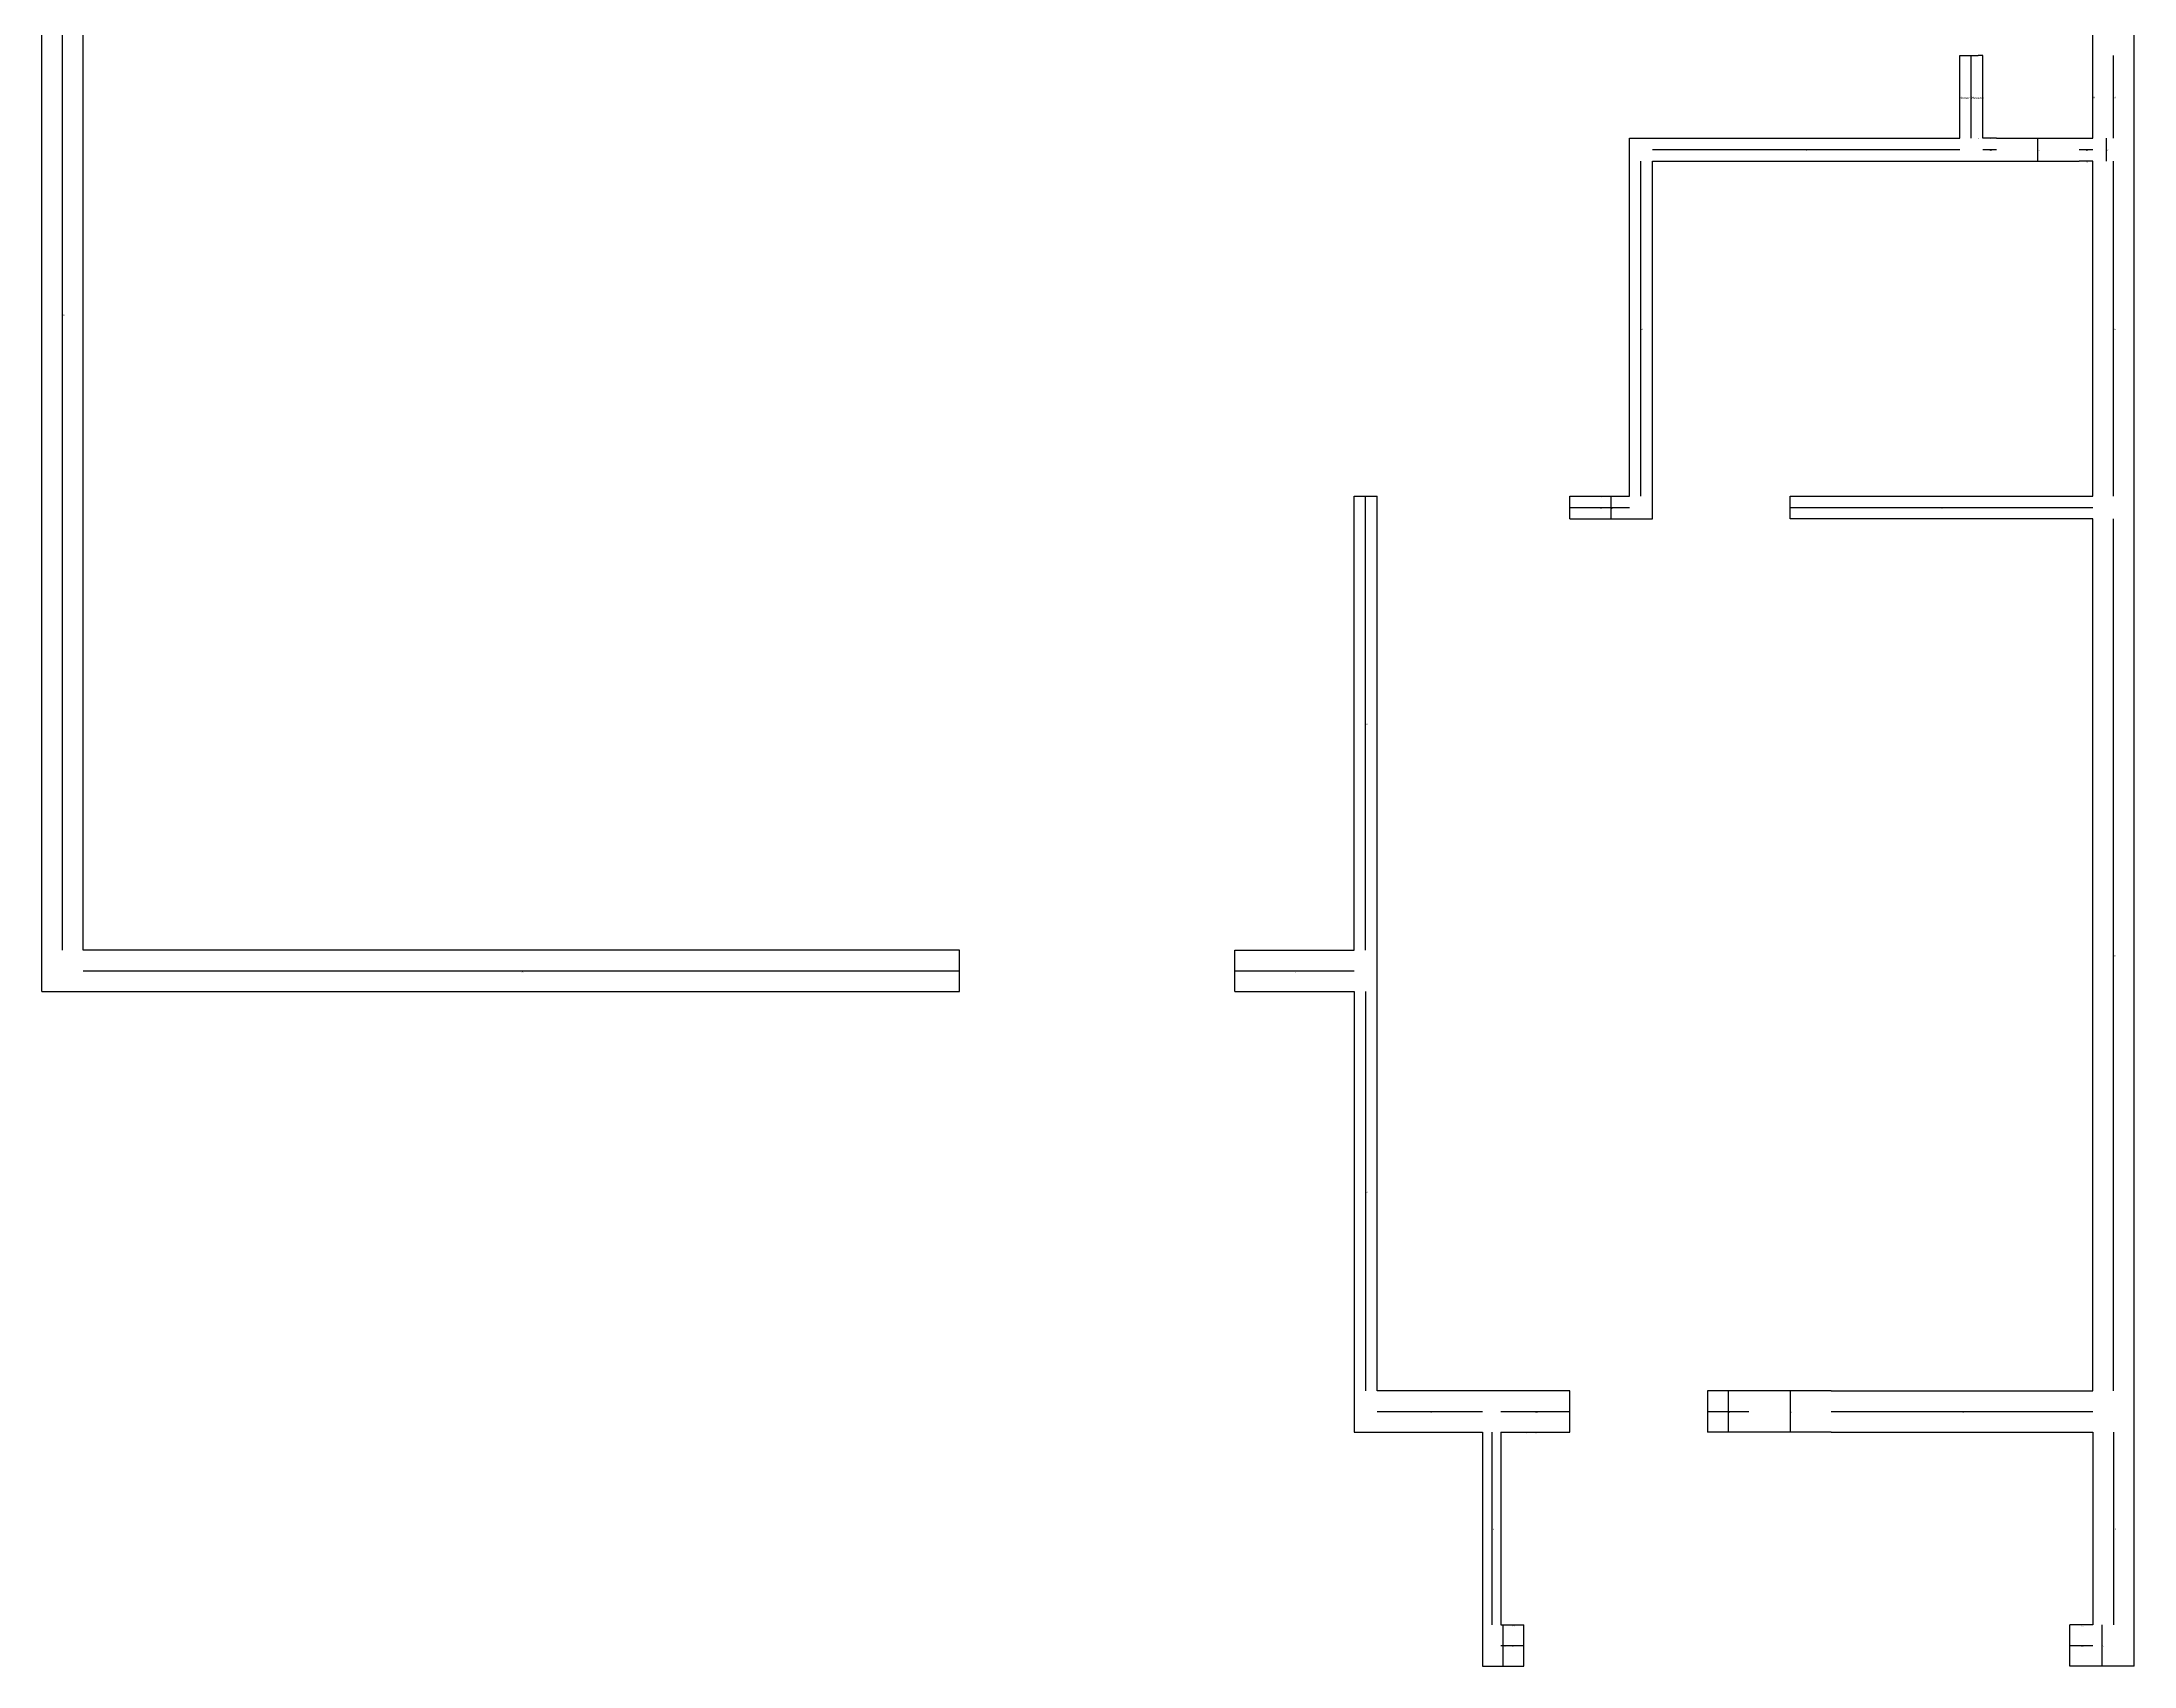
# Model space of a CAD drawing. Header units: metres. Extents: x 328 to 784, y 390 to 981.
# Drawn here: x 328 to 784, y 390 to 744 of the extents above; entities that cross this region are included whole.
import ezdxf

# ---------------------------------------------------------------- set-up
doc = ezdxf.new("R2010")
doc.units = ezdxf.units.M

msp = doc.modelspace()

# ---------------------------------------------------------------- linework, layer by layer
at = {"layer": 'centrelines'}
for p, q in [((332.5, 546), (332.5, 823)), ((748.5, 723), (748.5, 741)), ((779.5, 723), (779.5, 741)), ((746, 732), (746, 732)), ((751, 732), (751, 732)), ((775, 732), (775, 732)), ((679, 720.5), (746, 720.5)), ((750, 723), (750, 723)), ((751, 720.5), (754, 720.5)), ((752.5, 723), (752.5, 723)), ((763, 718), (763, 723)), ((772, 720.5), (775, 720.5)), ((773.5, 723), (773.5, 723)), ((778, 718), (778, 723)), ((676.5, 645), (676.5, 718)), ((773.5, 718), (773.5, 718)), ((779.5, 645), (779.5, 718)), ((616.5, 546), (616.5, 645)), ((667.5, 645), (667.5, 645)), ((670, 640), (670, 645)), ((661, 642.5), (674, 642.5)), ((709, 642.5), (775, 642.5)), ((779.5, 450), (779.5, 640)), ((337, 541.5), (528, 541.5)), ((588, 541.5), (614, 541.5)), ((616.5, 537), (616.5, 450)), ((695.5, 450), (695.5, 441)), ((709, 450), (709, 441)), ((619, 445.5), (642, 445.5)), ((646, 445.5), (661, 445.5)), ((691, 445.5), (700, 445.5)), ((718, 445.5), (775, 445.5)), ((644, 441), (644, 399)), ((651.5, 441), (651.5, 441)), ((653.5, 441), (653.5, 441)), ((779.5, 441), (779.5, 399)), ((646.5, 390), (646.5, 399)), ((648.5, 399), (648.5, 399)), ((772.5, 399), (772.5, 399)), ((777, 390), (777, 399)), ((646, 394.5), (651, 394.5)), ((770, 394.5), (775, 394.5))]:
    msp.add_line(p, q, dxfattribs=at)
at = {"layer": 'wall'}
for p, q in [((328, 537), (328, 981)), ((337, 546), (337, 823)), ((775, 741), (775, 759)), ((784, 741), (784, 759)), ((746, 723), (746, 741)), ((746, 741), (750, 741)), ((751, 741), (750, 741)), ((751, 723), (751, 741)), ((775, 723), (775, 741)), ((784, 390), (784, 741)), ((674, 645), (674, 723)), ((674, 723), (746, 723)), ((754, 723), (751, 723)), ((754, 723), (772, 723)), ((772, 723), (775, 723)), ((679, 640), (679, 718)), ((679, 718), (754, 718)), ((754, 718), (772, 718)), ((775, 718), (772, 718)), ((775, 645), (775, 718)), ((614, 546), (614, 645)), ((614, 645), (619, 645)), ((619, 450), (619, 645)), ((661, 640), (661, 645)), ((661, 645), (674, 645)), ((709, 640), (709, 645)), ((709, 645), (775, 645)), ((661, 640), (679, 640)), ((775, 640), (709, 640)), ((775, 450), (775, 640)), ((528, 546), (337, 546)), ((528, 537), (528, 546)), ((588, 537), (588, 546)), ((588, 546), (614, 546)), ((328, 537), (528, 537)), ((588, 537), (614, 537)), ((614, 537), (614, 441)), ((661, 450), (619, 450)), ((661, 441), (661, 450)), ((700, 450), (691, 450)), ((691, 450), (691, 441)), ((718, 450), (700, 450)), ((718, 450), (775, 450)), ((614, 441), (642, 441)), ((642, 441), (642, 390)), ((646, 441), (661, 441)), ((646, 441), (646, 399)), ((700, 441), (691, 441)), ((718, 441), (700, 441)), ((718, 441), (775, 441)), ((775, 441), (775, 399)), ((646, 399), (651, 399)), ((651, 390), (651, 399)), ((775, 399), (770, 399)), ((770, 390), (770, 399)), ((642, 390), (651, 390)), ((784, 390), (770, 390))]:
    msp.add_line(p, q, dxfattribs=at)

# ---------------------------------------------------------------- texts
at = {"layer": 'centrelines', "char_height": 0.3, "attachment_point": 1}
for s, insert in [('1', (746, 732)), ('0', (748.5, 732)), ('2', (751, 732)), ('16', (775, 732)), ('18', (779.5, 732)), ('9', (712.5, 720.5)), ('6', (750, 723)), ('7', (752.5, 723)), ('10', (752.5, 720.5)), ('12', (763, 720.5)), ('22', (773.5, 723)), ('23', (773.5, 720.5)), ('24', (778, 720.5)), ('25', (773.5, 718)), ('78', (332.5, 684.5)), ('34', (676.5, 681.5)), ('30', (779.5, 681.5)), ('41', (667.5, 645)), ('39', (667.5, 642.5)), ('40', (670, 642.5)), ('37', (742, 642.5)), ('44', (616.5, 595.5)), ('38', (779.5, 545)), ('59', (432.5, 541.5)), ('53', (601, 541.5)), ('54', (616.5, 493.5)), ('65', (630.5, 445.5)), ('64', (653.5, 445.5)), ('60', (695.5, 445.5)), ('62', (695.5, 445.5)), ('58', (709, 445.5)), ('61', (746.5, 445.5)), ('67', (651.5, 441)), ('66', (653.5, 441)), ('68', (644, 420)), ('63', (779.5, 420)), ('74', (648.5, 399)), ('70', (772.5, 399)), ('75', (646.5, 394.5)), ('77', (648.5, 394.5)), ('72', (772.5, 394.5)), ('71', (777, 394.5))]:
    msp.add_mtext(s, dxfattribs=dict(at, insert=insert))
at = {"layer": 'chosen_line', "color": 3, "char_height": 0.5, "attachment_point": 1}
for insert in [(746, 732), (748.5, 732)]:
    msp.add_mtext('chosen', dxfattribs=dict(at, insert=insert))

doc.saveas('drawing.dxf')
